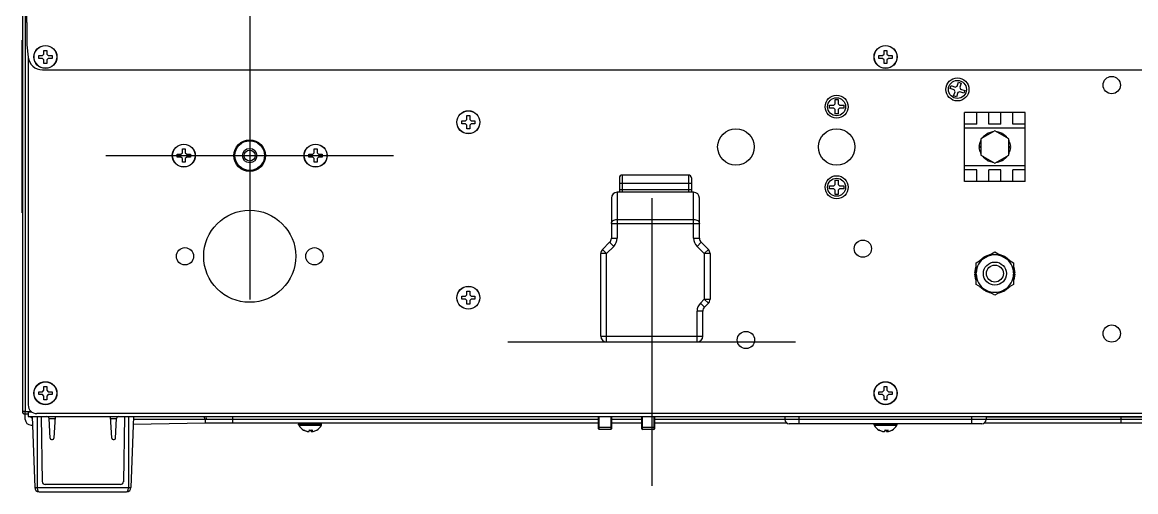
# Model space of a CAD drawing. Header units: millimetres. Extents: x 406 to 4339, y 342 to 2993.
# Drawn here: x 405.8 to 792.9, y 1546.8 to 1710 of the extents above; entities that cross this region are included whole.
import ezdxf

# ---------------------------------------------------------------- set-up
doc = ezdxf.new("R2010")
doc.units = ezdxf.units.MM
doc.header["$LTSCALE"] = 256.666667
doc.layers.get('0').update_dxf_attribs({"linetype": 'CONTINUOUS'})
for name, color, linetype in [('02___PRT_ALL_AXES', 7, 'CONTINUOUS'), ('03___PRT_ALL_CURVES', 7, 'CONTINUOUS'), ('ASSI', 7, 'CONTINUOUS'), ('GEOM', 7, 'CONTINUOUS')]:
    doc.layers.add(name, color=color, linetype=linetype)

msp = doc.modelspace()

# ---------------------------------------------------------------- linework, layer by layer
at = {"color": 7, "linetype": 'Continuous'}
for p, q in [((405.89, 1974.87), (405.89, 1574.67)), ((407.39, 1709.97), (407.39, 1936.1)), ((413.39, 1698.97), (413.39, 1700.27)), ((413.39, 1700.27), (414.39, 1700.27)), ((414.39, 1700.27), (414.39, 1698.97)), ((705.39, 1700.27), (706.39, 1700.27)), ((705.39, 1698.97), (705.39, 1700.27)), ((706.39, 1700.27), (706.39, 1698.97)), ((411.59, 1697.47), (411.59, 1698.47)), ((411.59, 1698.47), (412.89, 1698.47)), ((412.89, 1697.47), (411.59, 1697.47)), ((412.89, 1698.47), (413.39, 1698.97)), ((413.39, 1696.97), (412.89, 1697.47)), ((413.39, 1695.67), (413.39, 1696.97)), ((414.39, 1695.67), (413.39, 1695.67)), ((414.39, 1698.97), (414.89, 1698.47)), ((414.89, 1697.47), (414.39, 1696.97)), ((414.39, 1696.97), (414.39, 1695.67)), ((414.89, 1698.47), (416.19, 1698.47)), ((416.19, 1697.47), (414.89, 1697.47)), ((416.19, 1698.47), (416.19, 1697.47)), ((703.59, 1698.47), (704.89, 1698.47)), ((703.59, 1697.47), (703.59, 1698.47)), ((704.89, 1697.47), (703.59, 1697.47)), ((704.89, 1698.47), (705.39, 1698.97)), ((705.39, 1696.97), (704.89, 1697.47)), ((705.39, 1695.67), (705.39, 1696.97)), ((706.39, 1695.67), (705.39, 1695.67)), ((706.39, 1698.97), (706.89, 1698.47)), ((706.89, 1697.47), (706.39, 1696.97)), ((706.39, 1696.97), (706.39, 1695.67)), ((706.89, 1698.47), (708.19, 1698.47)), ((708.19, 1697.47), (706.89, 1697.47)), ((708.19, 1698.47), (708.19, 1697.47)), ((728.37, 1687.05), (728.71, 1687.99)), ((728.71, 1687.99), (730.12, 1687.48)), ((730.12, 1687.48), (730.76, 1687.78)), ((730.76, 1687.78), (731.27, 1689.19)), ((731.27, 1689.19), (732.21, 1688.84)), ((732.21, 1688.84), (731.7, 1687.44)), ((731.7, 1687.44), (732, 1686.79)), ((729.78, 1686.54), (728.37, 1687.05)), ((729.56, 1684.49), (730.08, 1685.9)), ((730.5, 1684.15), (729.56, 1684.49)), ((730.08, 1685.9), (729.78, 1686.54)), ((731.02, 1685.56), (730.5, 1684.15)), ((731.66, 1685.85), (731.02, 1685.56)), ((733.07, 1685.34), (731.66, 1685.85)), ((732, 1686.79), (733.41, 1686.28)), ((733.41, 1686.28), (733.07, 1685.34)), ((686.39, 1681.17), (687.89, 1681.17)), ((686.39, 1680.17), (686.39, 1681.17)), ((687.89, 1680.17), (686.39, 1680.17)), ((687.89, 1681.17), (688.39, 1681.67)), ((688.39, 1679.67), (687.89, 1680.17)), ((688.39, 1683.17), (689.39, 1683.17)), ((688.39, 1681.67), (688.39, 1683.17)), ((688.39, 1678.17), (688.39, 1679.67)), ((689.39, 1683.17), (689.39, 1681.67)), ((689.39, 1681.67), (689.89, 1681.17)), ((689.89, 1680.17), (689.39, 1679.67)), ((689.39, 1679.67), (689.39, 1678.17)), ((689.89, 1681.17), (691.39, 1681.17)), ((691.39, 1680.17), (689.89, 1680.17)), ((691.39, 1681.17), (691.39, 1680.17)), ((558.59, 1674.77), (558.59, 1675.77)), ((558.59, 1675.77), (559.89, 1675.77)), ((559.89, 1675.77), (560.39, 1676.27)), ((560.39, 1676.27), (560.39, 1677.57)), ((560.39, 1677.57), (561.39, 1677.57)), ((561.39, 1677.57), (561.39, 1676.27)), ((561.39, 1676.27), (561.89, 1675.77)), ((561.89, 1675.77), (563.19, 1675.77)), ((563.19, 1675.77), (563.19, 1674.77)), ((689.39, 1678.17), (688.39, 1678.17)), ((754.39, 1678.67), (733.39, 1678.67)), ((733.39, 1654.67), (733.39, 1678.67)), ((737.59, 1674.61), (737.59, 1678.67)), ((741.79, 1674.61), (741.79, 1678.67)), ((745.99, 1674.61), (745.99, 1678.67)), ((750.19, 1674.61), (750.19, 1678.67)), ((754.39, 1654.67), (754.39, 1678.67)), ((559.89, 1674.77), (558.59, 1674.77)), ((560.39, 1674.27), (559.89, 1674.77)), ((560.39, 1672.97), (560.39, 1674.27)), ((561.39, 1672.97), (560.39, 1672.97)), ((561.89, 1674.77), (561.39, 1674.27)), ((561.39, 1674.27), (561.39, 1672.97)), ((563.19, 1674.77), (561.89, 1674.77)), ((737.59, 1674.61), (733.39, 1674.61)), ((743.89, 1672.32), (739, 1669.49)), ((741.32, 1671.42), (742.8, 1671.96)), ((745.99, 1674.61), (741.79, 1674.61)), ((743.1, 1672.02), (743.37, 1672.02)), ((748.78, 1669.49), (743.89, 1672.32)), ((744.41, 1672.02), (744.68, 1672.02)), ((744.98, 1671.96), (746.46, 1671.42)), ((754.39, 1674.61), (750.19, 1674.61)), ((738.48, 1666.82), (738.76, 1668.37)), ((738.86, 1668.66), (739, 1668.89)), ((739, 1669.49), (739, 1663.84)), ((739.52, 1669.79), (739.65, 1670.03)), ((739.85, 1670.26), (741.06, 1671.27)), ((746.72, 1671.27), (747.93, 1670.26)), ((748.13, 1670.03), (748.26, 1669.79)), ((748.78, 1663.84), (748.78, 1669.49)), ((748.78, 1668.89), (748.92, 1668.66)), ((749.02, 1668.37), (749.3, 1666.82)), ((459.69, 1663.17), (459.69, 1664.17)), ((459.69, 1664.17), (460.99, 1664.17)), ((460.99, 1664.17), (461.49, 1664.67)), ((461.49, 1664.67), (461.49, 1665.97)), ((461.49, 1665.97), (462.49, 1665.97)), ((462.49, 1665.97), (462.49, 1664.67)), ((462.49, 1664.67), (462.99, 1664.17)), ((462.99, 1664.17), (464.29, 1664.17)), ((464.29, 1664.17), (464.29, 1663.17)), ((505.49, 1663.17), (505.49, 1664.17)), ((505.49, 1664.17), (506.79, 1664.17)), ((506.79, 1664.17), (507.29, 1664.67)), ((507.29, 1664.67), (507.29, 1665.97)), ((507.29, 1665.97), (508.29, 1665.97)), ((508.29, 1665.97), (508.29, 1664.67)), ((508.29, 1664.67), (508.79, 1664.17)), ((508.79, 1664.17), (510.09, 1664.17)), ((510.09, 1664.17), (510.09, 1663.17)), ((738.76, 1664.96), (738.48, 1666.52)), ((739, 1664.44), (738.86, 1664.68)), ((748.92, 1664.68), (748.78, 1664.44)), ((749.3, 1666.52), (749.02, 1664.96)), ((460.99, 1663.17), (459.69, 1663.17)), ((461.49, 1662.67), (460.99, 1663.17)), ((461.49, 1661.37), (461.49, 1662.67)), ((462.49, 1661.37), (461.49, 1661.37)), ((462.99, 1663.17), (462.49, 1662.67)), ((462.49, 1662.67), (462.49, 1661.37)), ((464.29, 1663.17), (462.99, 1663.17)), ((506.79, 1663.17), (505.49, 1663.17)), ((507.29, 1662.67), (506.79, 1663.17)), ((507.29, 1661.37), (507.29, 1662.67)), ((508.29, 1661.37), (507.29, 1661.37)), ((508.79, 1663.17), (508.29, 1662.67)), ((508.29, 1662.67), (508.29, 1661.37)), ((510.09, 1663.17), (508.79, 1663.17)), ((739, 1663.84), (743.89, 1661.02)), ((739.65, 1663.31), (739.52, 1663.54)), ((741.06, 1662.06), (739.85, 1663.08)), ((742.8, 1661.37), (741.32, 1661.91)), ((743.37, 1661.32), (743.1, 1661.32)), ((743.89, 1661.02), (748.78, 1663.84)), ((744.68, 1661.32), (744.41, 1661.32)), ((746.46, 1661.91), (744.98, 1661.37)), ((747.93, 1663.08), (746.72, 1662.06)), ((748.26, 1663.54), (748.13, 1663.31)), ((737.59, 1658.72), (733.39, 1658.72)), ((737.59, 1654.67), (737.59, 1658.72)), ((745.99, 1658.72), (741.79, 1658.72)), ((741.79, 1654.67), (741.79, 1658.72)), ((745.99, 1654.67), (745.99, 1658.72)), ((754.39, 1658.72), (750.19, 1658.72)), ((750.19, 1654.67), (750.19, 1658.72)), ((686.39, 1653.17), (687.89, 1653.17)), ((686.39, 1652.17), (686.39, 1653.17)), ((687.89, 1653.17), (688.39, 1653.67)), ((688.39, 1655.17), (689.39, 1655.17)), ((688.39, 1653.67), (688.39, 1655.17)), ((689.39, 1655.17), (689.39, 1653.67)), ((689.39, 1653.67), (689.89, 1653.17)), ((689.89, 1653.17), (691.39, 1653.17)), ((691.39, 1653.17), (691.39, 1652.17)), ((754.39, 1654.67), (733.39, 1654.67)), ((687.89, 1652.17), (686.39, 1652.17)), ((688.39, 1651.67), (687.89, 1652.17)), ((688.39, 1650.17), (688.39, 1651.67)), ((689.39, 1650.17), (688.39, 1650.17)), ((689.89, 1652.17), (689.39, 1651.67)), ((689.39, 1651.67), (689.39, 1650.17)), ((691.39, 1652.17), (689.89, 1652.17)), ((737.39, 1626.42), (743.89, 1630.17)), ((740.58, 1628.75), (742.51, 1629.45)), ((743.89, 1630.17), (750.39, 1626.42)), ((745.27, 1629.45), (747.2, 1628.75)), ((737.39, 1618.91), (737.39, 1626.42)), ((738.7, 1627.26), (740.27, 1628.57)), ((740.5, 1628.22), (740.49, 1628.25)), ((740.51, 1628.22), (740.5, 1628.22)), ((740.77, 1628.37), (740.77, 1628.38)), ((747.01, 1628.37), (747.01, 1628.38)), ((747.27, 1628.22), (747.28, 1628.22)), ((747.28, 1628.22), (747.29, 1628.25)), ((747.51, 1628.57), (749.08, 1627.26)), ((750.39, 1626.42), (750.39, 1618.91)), ((736.97, 1622.85), (737.32, 1624.87)), ((737.32, 1620.47), (736.97, 1622.49)), ((750.46, 1624.87), (750.81, 1622.85)), ((750.81, 1622.49), (750.46, 1620.47)), ((743.89, 1615.16), (737.39, 1618.91)), ((740.27, 1616.76), (738.7, 1618.08)), ((750.39, 1618.91), (743.89, 1615.16)), ((749.08, 1618.08), (747.51, 1616.76)), ((558.59, 1613.77), (558.59, 1614.77)), ((558.59, 1614.77), (559.89, 1614.77)), ((559.89, 1614.77), (560.39, 1615.27)), ((560.39, 1615.27), (560.39, 1616.57)), ((560.39, 1616.57), (561.39, 1616.57)), ((561.39, 1616.57), (561.39, 1615.27)), ((561.39, 1615.27), (561.89, 1614.77)), ((561.89, 1614.77), (563.19, 1614.77)), ((563.19, 1614.77), (563.19, 1613.77)), ((740.5, 1617.11), (740.49, 1617.09)), ((740.51, 1617.11), (740.5, 1617.11)), ((742.51, 1615.88), (740.58, 1616.58)), ((740.77, 1616.96), (740.77, 1616.96)), ((747.2, 1616.58), (745.27, 1615.88)), ((747.01, 1616.96), (747.01, 1616.96)), ((747.27, 1617.11), (747.28, 1617.11)), ((747.28, 1617.11), (747.29, 1617.09)), ((559.89, 1613.77), (558.59, 1613.77)), ((560.39, 1613.27), (559.89, 1613.77)), ((560.39, 1611.97), (560.39, 1613.27)), ((561.39, 1611.97), (560.39, 1611.97)), ((561.89, 1613.77), (561.39, 1613.27)), ((561.39, 1613.27), (561.39, 1611.97)), ((563.19, 1613.77), (561.89, 1613.77)), ((413.39, 1582.07), (413.39, 1583.37)), ((413.39, 1583.37), (414.39, 1583.37)), ((414.39, 1583.37), (414.39, 1582.07)), ((705.39, 1583.37), (706.39, 1583.37)), ((705.39, 1582.07), (705.39, 1583.37)), ((706.39, 1583.37), (706.39, 1582.07)), ((411.59, 1580.57), (411.59, 1581.57)), ((411.59, 1581.57), (412.89, 1581.57)), ((412.89, 1580.57), (411.59, 1580.57)), ((412.89, 1581.57), (413.39, 1582.07)), ((413.39, 1580.07), (412.89, 1580.57)), ((413.39, 1578.77), (413.39, 1580.07)), ((414.39, 1582.07), (414.89, 1581.57)), ((414.89, 1580.57), (414.39, 1580.07)), ((414.39, 1580.07), (414.39, 1578.77)), ((414.89, 1581.57), (416.19, 1581.57)), ((416.19, 1580.57), (414.89, 1580.57)), ((416.19, 1581.57), (416.19, 1580.57)), ((703.59, 1581.57), (704.89, 1581.57)), ((703.59, 1580.57), (703.59, 1581.57)), ((704.89, 1580.57), (703.59, 1580.57)), ((704.89, 1581.57), (705.39, 1582.07)), ((705.39, 1580.07), (704.89, 1580.57)), ((705.39, 1578.77), (705.39, 1580.07)), ((706.39, 1582.07), (706.89, 1581.57)), ((706.89, 1580.57), (706.39, 1580.07)), ((706.39, 1580.07), (706.39, 1578.77)), ((706.89, 1581.57), (708.19, 1581.57)), ((708.19, 1580.57), (706.89, 1580.57)), ((708.19, 1581.57), (708.19, 1580.57)), ((414.39, 1578.77), (413.39, 1578.77)), ((706.39, 1578.77), (705.39, 1578.77)), ((406.79, 1574.67), (405.89, 1574.67)), ((406.79, 1574.67), (409.04, 1574.67)), ((406.79, 1573.77), (406.79, 1574.57)), ((407.89, 1574.57), (406.79, 1574.57)), ((407.89, 1573.77), (406.79, 1573.77)), ((406.89, 1574.57), (406.89, 1574.67)), ((406.89, 1571.97), (406.89, 1573.77)), ((407.89, 1574.67), (407.89, 1572.97)), ((407.89, 1574.57), (409.19, 1574.57)), ((407.89, 1572.97), (1003.89, 1572.97)), ((409.28, 1572.97), (410.15, 1548.27)), ((412.39, 1572.97), (412.79, 1550.31)), ((415.55, 1565.4), (415.19, 1572.25)), ((417.25, 1572.97), (416.85, 1565.4)), ((436.92, 1565.4), (436.53, 1572.97)), ((438.23, 1565.4), (438.59, 1572.25)), ((441.39, 1572.97), (440.99, 1550.31)), ((444.49, 1572.97), (443.63, 1548.27)), ((408.89, 1569.97), (409.39, 1569.97)), ((469.38, 1570.6), (444.4, 1570.24)), ((606.14, 1570.66), (479.02, 1570.66)), ((504.84, 1567.73), (504.84, 1567.76)), ((506.29, 1567.73), (506.29, 1568.25)), ((506.49, 1567.73), (506.49, 1568.27)), ((621.14, 1570.66), (610.64, 1570.66)), ((671.65, 1570.66), (625.64, 1570.66)), ((704.82, 1567.73), (704.82, 1567.77)), ((705.75, 1568.25), (705.74, 1568.25)), ((706.23, 1567.73), (706.23, 1568.25)), ((706.54, 1567.73), (706.54, 1568.26)), ((708.24, 1568.28), (708.22, 1568.26)), ((787.76, 1570.66), (740.13, 1570.66)), ((416.05, 1564.92), (416.35, 1564.92)), ((437.43, 1564.92), (437.73, 1564.92)), ((439.99, 1549.33), (413.79, 1549.33)), ((411.66, 1546.81), (442.12, 1546.81))]:
    msp.add_line(p, q, dxfattribs=at)
at = {"color": 9, "linetype": 'Continuous'}
for p, q in [((406.79, 1974.77), (406.79, 1574.67)), ((754.39, 1673.17), (733.39, 1673.17)), ((754.39, 1660.17), (733.39, 1660.17)), ((411.05, 1572.97), (411.05, 1548.27)), ((415.19, 1572.23), (417.21, 1572.23)), ((436.57, 1572.23), (438.59, 1572.23)), ((442.73, 1572.97), (442.73, 1548.27)), ((410.15, 1548.27), (443.63, 1548.27))]:
    msp.add_line(p, q, dxfattribs=at)
at = {"color": 4}
for p, q in [((484.89, 1713.67), (484.89, 1613.67)), ((434.89, 1663.67), (534.89, 1663.67))]:
    msp.add_line(p, q, dxfattribs=at)
at = {"color": 1}
for p, q in [((624.64, 1648.92), (624.64, 1548.92)), ((574.64, 1598.92), (674.64, 1598.92))]:
    msp.add_line(p, q, dxfattribs=at)
at = {"color": 7, "linetype": 'Continuous'}
for centre, radius in [((484.89, 1663.67), 5.25), ((743.89, 1622.67), 4), ((743.89, 1622.67), 2.95)]:
    msp.add_circle(centre, radius, dxfattribs=at)
at = {"color": 9, "linetype": 'Continuous'}
msp.add_circle((484.89, 1663.67), 5.15, dxfattribs=at)
at = {"color": 7, "linetype": 'Continuous'}
for centre, radius, start, end in [((742.02, 1672.02), 1.25, 357.2328, 359.9773), ((738.32, 1667.71), 1.26, 57.2821, 59.9837), ((747.59, 1670.96), 1.25, 297.2597, 299.9802), ((749.46, 1665.61), 1.25, 237.2591, 239.9802), ((740.19, 1662.37), 1.25, 117.2586, 119.9801), ((745.76, 1661.32), 1.25, 177.2586, 179.9801), ((754.45, 1632.2), 12.26, 192.9691, 193.3029), ((734.39, 1631.95), 11.17, 346.713, 347.0794), ((741.81, 1630.36), 3.75, 343.5596, 345.0924), ((743.89, 1622.67), 6.51, 122.3676, 177.6324), ((731.1, 1619.08), 11.17, 46.713, 47.0794), ((736.19, 1624.71), 3.75, 43.5596, 45.0924), ((743.89, 1622.67), 6.51, 62.3676, 117.6324), ((743.89, 1622.67), 6.51, 2.3676, 57.6324), ((757.43, 1618.29), 12.26, 132.9691, 133.3029), ((740.91, 1636.59), 12.26, 252.9691, 253.3029), ((743.89, 1622.67), 6.51, 182.3676, 237.6324), ((743.89, 1622.67), 6.51, 302.3676, 357.6324), ((747.18, 1635.54), 11.17, 286.713, 287.0794), ((749.51, 1628.32), 3.75, 283.5596, 285.0924), ((738.27, 1617.02), 3.75, 103.5596, 105.0924), ((740.6, 1609.79), 11.17, 106.713, 107.0794), ((730.35, 1627.05), 12.26, 312.9691, 313.3029), ((751.59, 1620.62), 3.75, 223.5596, 225.0924), ((756.68, 1626.26), 11.17, 226.713, 227.0794), ((746.87, 1608.75), 12.26, 72.9691, 73.3029), ((743.89, 1622.67), 6.51, 242.3676, 297.6324), ((745.97, 1614.97), 3.75, 163.5596, 165.0924), ((753.39, 1613.38), 11.17, 166.713, 167.0794), ((733.32, 1613.13), 12.26, 12.9691, 13.3029), ((406.79, 1574.67), 0.9, 180, 270), ((406.79, 1574.67), 0.1, 180, 270), ((414.43, 1572.21), 0.754, 3, 90), ((439.34, 1572.21), 0.754, 90, 177), ((503.6, 1568.28), 0.0384, 270.01, 276.9663), ((505.07, 1569.29), 1.58, 261.8564, 272.4593), ((505.22, 1570.09), 2.38, 263.3463, 267.9663), ((505.22, 1570.08), 2.37, 268.0072, 276.6591), ((498.88, 1569.38), 6.83, 350.4309, 350.6889), ((506.12, 1572), 3.75, 262.3629, 266.4434), ((505.66, 1571.98), 3.74, 269.4694, 273.5542), ((506.12, 1571.98), 3.74, 266.4458, 270.6088), ((506.12, 1571.99), 3.74, 270.6133, 275.6332), ((506.56, 1570.1), 2.38, 263.349, 267.128), ((506.56, 1570.06), 2.35, 267.1361, 269.0475), ((506.12, 1572), 3.75, 275.6322, 277.6365), ((506.71, 1569.31), 1.59, 261.8636, 267.4741), ((506.56, 1570.06), 2.34, 269.0494, 272.0216), ((506.71, 1569.29), 1.58, 267.5407, 278.1436), ((505.75, 1572.3), 4.73, 300.8918, 301.6642), ((508.18, 1568.28), 0.0384, 263.0337, 269.99), ((706.01, 1572.26), 4.69, 238.1586, 238.8222), ((706.01, 1572.26), 4.69, 238.8222, 239.7803), ((705.04, 1569.12), 1.41, 261.2983, 263.6634), ((705.03, 1569.08), 1.37, 263.656, 270.9516), ((705.27, 1570.3), 2.59, 263.6189, 266.9762), ((705.03, 1569.08), 1.36, 270.9737, 274.0794), ((705.26, 1570.28), 2.57, 267.0108, 276.3864), ((701.17, 1569.43), 4.72, 345.5813, 345.9128), ((706.25, 1571.95), 3.7, 262.3111, 264.4834), ((705.53, 1571.94), 3.7, 273.3737, 275.5169), ((706.24, 1571.94), 3.7, 264.483, 266.7672), ((706.24, 1571.94), 3.69, 266.7739, 274.5735), ((706.52, 1570.28), 2.57, 263.6098, 270.9019), ((706.24, 1571.95), 3.7, 274.5776, 277.6891), ((706.75, 1569.11), 1.39, 261.2893, 265.9079), ((706.75, 1569.09), 1.38, 265.983, 278.718), ((705.77, 1572.26), 4.69, 301.1778, 301.8414), ((416.05, 1565.42), 0.503, 183, 270), ((416.35, 1565.42), 0.503, 270, 357), ((437.43, 1565.42), 0.503, 183, 270), ((437.73, 1565.42), 0.503, 270, 357), ((411.66, 1548.32), 1.51, 182, 270), ((413.79, 1550.33), 1.01, 181, 270), ((439.99, 1550.33), 1.01, 270, 359), ((442.12, 1548.32), 1.51, 270, 358)]:
    msp.add_arc(centre, radius, start, end, dxfattribs=at)
for centre, major_axis, ratio, start_param, end_param in [((408.89, 1571.97), (-1.41, -1.41), 0.999695, -0.785246, 0.785246), ((479.02, 1570.4), (15, 0), 0.017455, 1.570796, 2.268928), ((787.76, 1570.4), (15, 0), 0.017455, 0.872665, 1.570796)]:
    msp.add_ellipse(centre, major_axis=major_axis, ratio=ratio, start_param=start_param, end_param=end_param, dxfattribs=at)
for points, knots in [([(742.88, 1671.73), (742.87, 1671.76), (742.84, 1671.83), (742.82, 1671.91), (742.8, 1671.96)], [0, 0, 0, 0, 0.321347, 1, 1, 1, 1]), ([(743.11, 1671.86), (743.11, 1671.88), (743.1, 1671.93), (743.1, 1671.98), (743.1, 1672.02)], [0, 0, 0, 0, 0.317636, 1, 1, 1, 1]), ([(744.67, 1671.86), (744.67, 1671.88), (744.68, 1671.93), (744.68, 1671.98), (744.68, 1672.02)], [0, 0, 0, 0, 0.32014, 1, 1, 1, 1]), ([(744.9, 1671.73), (744.91, 1671.76), (744.94, 1671.83), (744.96, 1671.91), (744.98, 1671.96)], [0, 0, 0, 0, 0.324551, 1, 1, 1, 1]), ([(739, 1668.32), (738.97, 1668.33), (738.89, 1668.34), (738.81, 1668.36), (738.76, 1668.37)], [0, 0, 0, 0, 0.321347, 1, 1, 1, 1]), ([(739, 1668.59), (738.98, 1668.59), (738.94, 1668.62), (738.89, 1668.64), (738.86, 1668.66)], [0, 0, 0, 0, 0.317602, 1, 1, 1, 1]), ([(739.78, 1669.94), (739.77, 1669.95), (739.72, 1669.98), (739.68, 1670.01), (739.65, 1670.03)], [0, 0, 0, 0, 0.32014, 1, 1, 1, 1]), ([(740.01, 1670.08), (739.99, 1670.1), (739.94, 1670.16), (739.88, 1670.21), (739.85, 1670.26)], [0, 0, 0, 0, 0.324551, 1, 1, 1, 1]), ([(741.37, 1670.86), (741.33, 1670.91), (741.26, 1671.01), (741.15, 1671.15), (741.08, 1671.24), (741.06, 1671.27)], [0, 0, 0, 0, 0.333918, 0.740588, 1, 1, 1, 1]), ([(741.52, 1670.95), (741.5, 1671), (741.44, 1671.12), (741.38, 1671.28), (741.33, 1671.38), (741.32, 1671.42)], [0, 0, 0, 0, 0.335336, 0.741881, 1, 1, 1, 1]), ([(741.58, 1670.98), (741.57, 1671.02), (741.55, 1671.19), (741.52, 1671.36), (741.48, 1671.48)], [0, 0, 0, 0, 0.240606, 1, 1, 1, 1]), ([(746.26, 1670.95), (746.28, 1671), (746.34, 1671.12), (746.4, 1671.28), (746.45, 1671.38), (746.46, 1671.42)], [0, 0, 0, 0, 0.333917, 0.740587, 1, 1, 1, 1]), ([(746.41, 1670.86), (746.45, 1670.91), (746.52, 1671.01), (746.63, 1671.15), (746.69, 1671.24), (746.72, 1671.27)], [0, 0, 0, 0, 0.335335, 0.74188, 1, 1, 1, 1]), ([(746.47, 1670.83), (746.5, 1670.85), (746.64, 1670.95), (746.77, 1671.06), (746.85, 1671.16)], [0, 0, 0, 0, 0.240582, 1, 1, 1, 1]), ([(747.77, 1670.08), (747.79, 1670.1), (747.84, 1670.16), (747.9, 1670.21), (747.93, 1670.26)], [0, 0, 0, 0, 0.321347, 1, 1, 1, 1]), ([(748, 1669.94), (748.01, 1669.95), (748.06, 1669.98), (748.1, 1670.01), (748.13, 1670.03)], [0, 0, 0, 0, 0.317604, 1, 1, 1, 1]), ([(748.78, 1668.59), (748.8, 1668.59), (748.84, 1668.62), (748.89, 1668.64), (748.92, 1668.66)], [0, 0, 0, 0, 0.32014, 1, 1, 1, 1]), ([(748.78, 1668.32), (748.81, 1668.33), (748.89, 1668.34), (748.97, 1668.36), (749.02, 1668.37)], [0, 0, 0, 0, 0.324551, 1, 1, 1, 1]), ([(739, 1666.76), (738.94, 1666.76), (738.81, 1666.77), (738.64, 1666.8), (738.53, 1666.81), (738.48, 1666.82)], [0, 0, 0, 0, 0.335336, 0.741881, 1, 1, 1, 1]), ([(739, 1666.58), (738.94, 1666.57), (738.81, 1666.56), (738.64, 1666.54), (738.53, 1666.52), (738.48, 1666.52)], [0, 0, 0, 0, 0.333918, 0.740587, 1, 1, 1, 1]), ([(739, 1666.82), (738.96, 1666.84), (738.8, 1666.9), (738.64, 1666.96), (738.51, 1666.99)], [0, 0, 0, 0, 0.240606, 1, 1, 1, 1]), ([(739, 1665.01), (738.97, 1665.01), (738.89, 1664.99), (738.81, 1664.97), (738.76, 1664.96)], [0, 0, 0, 0, 0.324551, 1, 1, 1, 1]), ([(739, 1664.75), (738.98, 1664.74), (738.94, 1664.72), (738.89, 1664.69), (738.86, 1664.68)], [0, 0, 0, 0, 0.32014, 1, 1, 1, 1]), ([(748.78, 1666.76), (748.84, 1666.76), (748.97, 1666.77), (749.14, 1666.8), (749.25, 1666.81), (749.3, 1666.82)], [0, 0, 0, 0, 0.333917, 0.740587, 1, 1, 1, 1]), ([(748.78, 1666.58), (748.84, 1666.57), (748.97, 1666.56), (749.14, 1666.54), (749.25, 1666.52), (749.3, 1666.52)], [0, 0, 0, 0, 0.335335, 0.74188, 1, 1, 1, 1]), ([(748.78, 1666.51), (748.82, 1666.5), (748.98, 1666.43), (749.14, 1666.37), (749.27, 1666.35)], [0, 0, 0, 0, 0.240581, 1, 1, 1, 1]), ([(748.78, 1665.01), (748.81, 1665.01), (748.89, 1664.99), (748.97, 1664.97), (749.02, 1664.96)], [0, 0, 0, 0, 0.321347, 1, 1, 1, 1]), ([(748.78, 1664.75), (748.8, 1664.74), (748.84, 1664.72), (748.89, 1664.69), (748.92, 1664.68)], [0, 0, 0, 0, 0.317603, 1, 1, 1, 1]), ([(739.78, 1663.39), (739.77, 1663.38), (739.72, 1663.35), (739.68, 1663.32), (739.65, 1663.31)], [0, 0, 0, 0, 0.317603, 1, 1, 1, 1]), ([(740.01, 1663.26), (739.99, 1663.24), (739.94, 1663.18), (739.88, 1663.12), (739.85, 1663.08)], [0, 0, 0, 0, 0.321347, 1, 1, 1, 1]), ([(741.31, 1662.51), (741.28, 1662.48), (741.14, 1662.38), (741.01, 1662.27), (740.93, 1662.17)], [0, 0, 0, 0, 0.24058, 1, 1, 1, 1]), ([(741.37, 1662.47), (741.33, 1662.43), (741.26, 1662.32), (741.15, 1662.19), (741.08, 1662.09), (741.06, 1662.06)], [0, 0, 0, 0, 0.335336, 0.741881, 1, 1, 1, 1]), ([(741.52, 1662.38), (741.5, 1662.33), (741.44, 1662.22), (741.38, 1662.06), (741.33, 1661.95), (741.32, 1661.91)], [0, 0, 0, 0, 0.333918, 0.740587, 1, 1, 1, 1]), ([(742.88, 1661.6), (742.87, 1661.58), (742.84, 1661.5), (742.82, 1661.42), (742.8, 1661.37)], [0, 0, 0, 0, 0.324551, 1, 1, 1, 1]), ([(743.11, 1661.47), (743.11, 1661.45), (743.1, 1661.4), (743.1, 1661.35), (743.1, 1661.32)], [0, 0, 0, 0, 0.32014, 1, 1, 1, 1]), ([(744.67, 1661.47), (744.67, 1661.45), (744.68, 1661.4), (744.68, 1661.35), (744.68, 1661.32)], [0, 0, 0, 0, 0.317603, 1, 1, 1, 1]), ([(744.9, 1661.6), (744.91, 1661.58), (744.94, 1661.5), (744.96, 1661.42), (744.98, 1661.37)], [0, 0, 0, 0, 0.321347, 1, 1, 1, 1]), ([(746.2, 1662.35), (746.21, 1662.31), (746.23, 1662.14), (746.26, 1661.97), (746.3, 1661.85)], [0, 0, 0, 0, 0.240581, 1, 1, 1, 1]), ([(746.26, 1662.38), (746.28, 1662.33), (746.34, 1662.22), (746.4, 1662.06), (746.45, 1661.95), (746.46, 1661.91)], [0, 0, 0, 0, 0.335335, 0.74188, 1, 1, 1, 1]), ([(746.41, 1662.47), (746.45, 1662.43), (746.52, 1662.32), (746.63, 1662.19), (746.69, 1662.09), (746.72, 1662.06)], [0, 0, 0, 0, 0.333917, 0.740587, 1, 1, 1, 1]), ([(747.77, 1663.26), (747.79, 1663.24), (747.84, 1663.18), (747.9, 1663.12), (747.93, 1663.08)], [0, 0, 0, 0, 0.324551, 1, 1, 1, 1]), ([(748, 1663.39), (748.01, 1663.38), (748.06, 1663.35), (748.1, 1663.32), (748.13, 1663.31)], [0, 0, 0, 0, 0.32014, 1, 1, 1, 1]), ([(740.49, 1628.25), (740.47, 1628.28), (740.4, 1628.38), (740.32, 1628.49), (740.27, 1628.57)], [0, 0, 0, 0, 0.258777, 1, 1, 1, 1]), ([(740.77, 1628.38), (740.75, 1628.41), (740.69, 1628.54), (740.63, 1628.66), (740.58, 1628.75)], [0, 0, 0, 0, 0.259955, 1, 1, 1, 1]), ([(740.9, 1628.44), (740.89, 1628.47), (740.84, 1628.6), (740.79, 1628.72), (740.74, 1628.81)], [0, 0, 0, 0, 0.242743, 1, 1, 1, 1]), ([(747.01, 1628.38), (747.03, 1628.41), (747.09, 1628.54), (747.15, 1628.66), (747.2, 1628.75)], [0, 0, 0, 0, 0.259439, 1, 1, 1, 1]), ([(747.29, 1628.25), (747.31, 1628.28), (747.38, 1628.38), (747.45, 1628.49), (747.51, 1628.57)], [0, 0, 0, 0, 0.259383, 1, 1, 1, 1]), ([(747.39, 1628.14), (747.41, 1628.17), (747.5, 1628.27), (747.58, 1628.38), (747.64, 1628.46)], [0, 0, 0, 0, 0.242743, 1, 1, 1, 1]), ([(737.39, 1622.82), (737.35, 1622.82), (737.21, 1622.83), (737.07, 1622.84), (736.97, 1622.85)], [0, 0, 0, 0, 0.260089, 1, 1, 1, 1]), ([(737.39, 1622.51), (737.35, 1622.51), (737.21, 1622.5), (737.07, 1622.49), (736.97, 1622.49)], [0, 0, 0, 0, 0.259593, 1, 1, 1, 1]), ([(737.39, 1622.96), (737.36, 1622.97), (737.23, 1622.99), (737.1, 1623.01), (737, 1623.01)], [0, 0, 0, 0, 0.242743, 1, 1, 1, 1]), ([(750.38, 1622.37), (750.42, 1622.37), (750.55, 1622.34), (750.68, 1622.33), (750.78, 1622.32)], [0, 0, 0, 0, 0.242743, 1, 1, 1, 1]), ([(750.39, 1622.82), (750.43, 1622.82), (750.57, 1622.83), (750.71, 1622.84), (750.81, 1622.85)], [0, 0, 0, 0, 0.259593, 1, 1, 1, 1]), ([(750.39, 1622.51), (750.43, 1622.51), (750.57, 1622.5), (750.71, 1622.49), (750.81, 1622.49)], [0, 0, 0, 0, 0.260088, 1, 1, 1, 1]), ([(740.39, 1617.19), (740.37, 1617.16), (740.28, 1617.06), (740.2, 1616.95), (740.14, 1616.87)], [0, 0, 0, 0, 0.242743, 1, 1, 1, 1]), ([(740.49, 1617.09), (740.47, 1617.06), (740.4, 1616.95), (740.32, 1616.84), (740.27, 1616.76)], [0, 0, 0, 0, 0.259378, 1, 1, 1, 1]), ([(740.77, 1616.96), (740.75, 1616.92), (740.69, 1616.8), (740.63, 1616.67), (740.58, 1616.58)], [0, 0, 0, 0, 0.259439, 1, 1, 1, 1]), ([(746.88, 1616.89), (746.89, 1616.86), (746.94, 1616.74), (746.99, 1616.61), (747.04, 1616.52)], [0, 0, 0, 0, 0.242743, 1, 1, 1, 1]), ([(747.01, 1616.96), (747.03, 1616.92), (747.09, 1616.8), (747.15, 1616.67), (747.2, 1616.58)], [0, 0, 0, 0, 0.259955, 1, 1, 1, 1]), ([(747.29, 1617.09), (747.31, 1617.06), (747.38, 1616.95), (747.45, 1616.84), (747.51, 1616.76)], [0, 0, 0, 0, 0.258782, 1, 1, 1, 1]), ([(503.61, 1568.25), (503.62, 1568.25), (503.64, 1568.26), (503.65, 1568.27), (503.65, 1568.28)], [0, 0, 0, 0, 0.692469, 1, 1, 1, 1]), ([(505.49, 1567.73), (505.51, 1567.76), (505.56, 1567.93), (505.59, 1568.11), (505.62, 1568.25)], [0, 0, 0, 0, 0.18915, 1, 1, 1, 1]), ([(506.29, 1567.73), (506.27, 1567.76), (506.22, 1567.93), (506.18, 1568.11), (506.16, 1568.25)], [0, 0, 0, 0, 0.18915, 1, 1, 1, 1]), ([(506.62, 1568.28), (506.61, 1568.22), (506.58, 1568.04), (506.54, 1567.85), (506.49, 1567.73)], [0, 0, 0, 0, 0.311773, 1, 1, 1, 1]), ([(703.62, 1568.25), (703.64, 1568.25), (703.67, 1568.26), (703.69, 1568.27), (703.69, 1568.28)], [0, 0, 0, 0, 0.71646, 1, 1, 1, 1]), ([(705.55, 1567.73), (705.57, 1567.76), (705.65, 1567.93), (705.71, 1568.11), (705.74, 1568.25)], [0, 0, 0, 0, 0.194496, 1, 1, 1, 1]), ([(706.23, 1567.73), (706.21, 1567.76), (706.13, 1567.93), (706.07, 1568.11), (706.04, 1568.25)], [0, 0, 0, 0, 0.194496, 1, 1, 1, 1]), ([(706.74, 1568.28), (706.71, 1568.17), (706.66, 1567.98), (706.58, 1567.8), (706.54, 1567.73)], [0, 0, 0, 0, 0.576134, 1, 1, 1, 1])]:
    msp.add_open_spline(points, degree=3, knots=knots, dxfattribs=at)
for points in [[(745.02, 1671.66), (745.07, 1671.74), (745.11, 1671.82), (745.14, 1671.91)], [(740.13, 1670.14), (740.08, 1670.22), (740.03, 1670.3), (739.98, 1670.37)], [(748.78, 1668.19), (748.87, 1668.18), (748.96, 1668.19), (749.05, 1668.21)], [(739, 1665.15), (738.91, 1665.15), (738.82, 1665.14), (738.73, 1665.13)], [(742.76, 1661.67), (742.71, 1661.59), (742.67, 1661.51), (742.64, 1661.43)], [(747.65, 1663.19), (747.7, 1663.11), (747.75, 1663.04), (747.8, 1662.97)], [(503.58, 1568.25), (503.58, 1568.25), (503.59, 1568.25), (503.6, 1568.25)], [(504.84, 1567.73), (504.41, 1567.84), (503.99, 1568.02), (503.61, 1568.25)], [(503.65, 1568.28), (504.05, 1568.03), (504.49, 1567.84), (504.95, 1567.73)], [(506.93, 1567.73), (507.37, 1567.84), (507.79, 1568.02), (508.17, 1568.25)], [(508.2, 1568.25), (508.19, 1568.25), (508.19, 1568.25), (508.18, 1568.25)], [(508.23, 1568.28), (508.22, 1568.27), (508.21, 1568.26), (508.2, 1568.25)], [(703.56, 1568.26), (703.57, 1568.26), (703.58, 1568.25), (703.59, 1568.25)], [(703.59, 1568.25), (703.6, 1568.25), (703.61, 1568.25), (703.62, 1568.25)], [(704.82, 1567.73), (704.42, 1567.83), (704.02, 1568), (703.65, 1568.21)], [(703.69, 1568.28), (704.09, 1568.03), (704.53, 1567.84), (704.98, 1567.73)], [(706.95, 1567.73), (707.39, 1567.84), (707.81, 1568.02), (708.19, 1568.25)], [(708.22, 1568.26), (708.21, 1568.26), (708.2, 1568.25), (708.19, 1568.25)]]:
    msp.add_open_spline(points, degree=3, dxfattribs=at)
at = {"color": 9, "linetype": 'Continuous'}
for points, knots in [([(411.04, 1548.27), (411.04, 1548.07), (411.07, 1547.71), (411.18, 1547.25), (411.36, 1546.91), (411.57, 1546.81), (411.66, 1546.81)], [0, 0, 0, 0, 0.343638, 0.632384, 0.843751, 1, 1, 1, 1]), ([(442.12, 1546.81), (442.21, 1546.81), (442.42, 1546.91), (442.6, 1547.25), (442.71, 1547.71), (442.73, 1548.07), (442.73, 1548.27)], [0, 0, 0, 0, 0.156249, 0.367616, 0.656362, 1, 1, 1, 1])]:
    msp.add_open_spline(points, degree=3, knots=knots, dxfattribs=at)
at = {"layer": '02___PRT_ALL_AXES', "color": 7, "linetype": 'Continuous'}
msp.add_ellipse((505.89, 1573), major_axis=(2.5, 0), ratio=0.017455, start_param=-2.219738, end_param=-0.921854, dxfattribs=at)
at = {"layer": '03___PRT_ALL_CURVES', "color": 40, "linetype": 'Continuous'}
for p, q in [((606.14, 1572.88), (444.49, 1572.88)), ((621.14, 1572.88), (610.64, 1572.88)), ((670.89, 1572.88), (625.64, 1572.88)), ((740.89, 1572.88), (857.29, 1572.88))]:
    msp.add_line(p, q, dxfattribs=at)
at = {"layer": 'ASSI', "color": 7, "linetype": 'Continuous'}
for p, q in [((501.89, 1570.12), (501.89, 1570.32)), ((509.89, 1570.12), (509.89, 1570.32)), ((701.89, 1570.12), (701.89, 1570.32)), ((709.89, 1570.12), (709.89, 1570.32))]:
    msp.add_line(p, q, dxfattribs=at)
at = {"layer": 'ASSI', "color": 9, "linetype": 'Continuous'}
for p, q in [((501.89, 1570.32), (509.89, 1570.32)), ((501.89, 1570.12), (509.89, 1570.12)), ((501.94, 1569.92), (509.84, 1569.92)), ((701.89, 1570.32), (709.89, 1570.32)), ((701.89, 1570.12), (709.89, 1570.12)), ((701.94, 1569.92), (709.84, 1569.92))]:
    msp.add_line(p, q, dxfattribs=at)
at = {"layer": 'ASSI', "color": 7, "linetype": 'Continuous'}
for centre, radius in [((413.89, 1697.97), 4), ((705.89, 1697.97), 4), ((730.89, 1686.67), 4), ((688.89, 1680.67), 4), ((560.89, 1675.27), 4), ((484.89, 1663.67), 5.5), ((461.99, 1663.67), 4), ((484.89, 1663.67), 2.5), ((484.89, 1663.67), 1.9), ((507.79, 1663.67), 4), ((688.89, 1652.67), 4), ((560.89, 1614.27), 4), ((413.89, 1581.07), 4), ((705.89, 1581.07), 4)]:
    msp.add_circle(centre, radius, dxfattribs=at)
at = {"layer": 'ASSI', "color": 9, "linetype": 'Continuous'}
for centre, radius in [((413.89, 1697.97), 3.95), ((705.89, 1697.97), 3.95), ((730.89, 1686.67), 3.13), ((688.89, 1680.67), 3.13), ((560.89, 1675.27), 3.95), ((461.99, 1663.67), 3.95), ((507.79, 1663.67), 3.95), ((688.89, 1652.67), 3.13), ((560.89, 1614.27), 3.95), ((413.89, 1581.07), 3.95), ((705.89, 1581.07), 3.95)]:
    msp.add_circle(centre, radius, dxfattribs=at)
at = {"layer": 'ASSI', "color": 7, "linetype": 'Continuous'}
for centre, radius, start, end in [((502.29, 1570.32), 0.4, 119.9831, 180), ((502.29, 1570.12), 0.4, 180, 210.3012), ((506.09, 1572.34), 4.8, 210.3012, 238.4394), ((505.69, 1572.34), 4.8, 301.5606, 329.6988), ((509.49, 1570.32), 0.4, 0, 60.0169), ((509.49, 1570.12), 0.4, 329.6988, 360), ((702.29, 1570.32), 0.4, 159.0525, 180), ((702.29, 1570.12), 0.4, 180, 210.3012), ((706.09, 1572.34), 4.8, 210.3012, 238.2275), ((705.69, 1572.34), 4.8, 301.7725, 329.6988), ((709.49, 1570.12), 0.4, 329.6988, 360), ((709.49, 1570.32), 0.4, 0, 20.9475)]:
    msp.add_arc(centre, radius, start, end, dxfattribs=at)
at = {"layer": 'GEOM', "color": 7, "linetype": 'Continuous'}
for p, q in [((407.39, 1709.97), (407.39, 1702.74)), ((405.84, 1643.77), (405.84, 1703.77)), ((405.84, 1703.77), (405.89, 1703.77)), ((407.42, 1702.19), (407.9, 1697.91)), ((407.89, 1697.97), (407.89, 1576.97)), ((412.86, 1693.47), (998.91, 1693.47)), ((637.39, 1656.92), (614.39, 1656.92)), ((613.39, 1655.92), (613.39, 1650.92)), ((638.39, 1655.92), (638.39, 1650.92)), ((610.59, 1648.92), (610.59, 1634.95)), ((639.19, 1650.92), (612.59, 1650.92)), ((641.19, 1634.95), (641.19, 1648.92)), ((405.84, 1643.77), (405.89, 1643.77)), ((610, 1633.53), (607.48, 1631)), ((644.3, 1631), (641.78, 1633.53)), ((606.89, 1600.92), (606.89, 1629.59)), ((644.89, 1629.59), (644.89, 1613.75)), ((642.98, 1611), (644.3, 1612.33)), ((642.39, 1600.92), (642.39, 1609.59)), ((608.89, 1598.92), (640.39, 1598.92)), ((1000.89, 1573.97), (410.89, 1573.97)), ((606.14, 1568.72), (606.14, 1572.97)), ((610.64, 1572.97), (610.64, 1568.72)), ((621.14, 1568.72), (621.14, 1572.97)), ((625.64, 1572.97), (625.64, 1568.72)), ((670.89, 1572.97), (670.89, 1571.97)), ((740.89, 1572.97), (740.89, 1571.97)), ((610.39, 1568.47), (606.39, 1568.47)), ((625.39, 1568.47), (621.39, 1568.47)), ((739.39, 1570.47), (672.39, 1570.47))]:
    msp.add_line(p, q, dxfattribs=at)
at = {"layer": 'GEOM', "color": 9, "linetype": 'Continuous'}
for p, q in [((405.84, 1701.77), (405.89, 1701.77)), ((614.39, 1656.92), (614.39, 1650.92)), ((637.39, 1656.92), (637.39, 1650.92)), ((638.39, 1653.92), (613.39, 1653.92)), ((612.59, 1650.92), (612.59, 1634.95)), ((613.39, 1651.92), (638.39, 1651.92)), ((639.19, 1634.95), (639.19, 1650.92)), ((405.84, 1645.77), (405.89, 1645.77)), ((612.59, 1641.5), (639.19, 1641.5)), ((610.59, 1640.09), (641.19, 1640.09)), ((611.42, 1632.12), (610, 1633.53)), ((610.59, 1634.95), (612.59, 1634.95)), ((639.19, 1634.95), (641.19, 1634.95)), ((641.78, 1633.53), (640.36, 1632.12)), ((608.89, 1629.59), (606.89, 1629.59)), ((607.48, 1631), (608.89, 1629.59)), ((611.42, 1632.12), (608.89, 1629.59)), ((608.89, 1598.92), (608.89, 1629.59)), ((642.89, 1629.59), (640.36, 1632.12)), ((642.89, 1629.59), (644.3, 1631)), ((644.89, 1629.59), (642.89, 1629.59)), ((642.89, 1629.59), (642.89, 1613.75)), ((641.56, 1612.42), (642.89, 1613.75)), ((641.56, 1612.42), (642.98, 1611)), ((642.89, 1613.75), (644.89, 1613.75)), ((644.3, 1612.33), (642.89, 1613.75)), ((642.39, 1609.59), (640.39, 1609.59)), ((640.39, 1598.92), (640.39, 1609.59)), ((606.89, 1600.92), (642.39, 1600.92)), ((469.97, 1571.9), (444.46, 1571.9)), ((468.75, 1572.9), (444.49, 1572.9)), ((469.38, 1572.9), (469.38, 1572.97)), ((469.38, 1571.9), (469.38, 1570.6)), ((479.02, 1570.66), (479.02, 1572.97)), ((606.14, 1572.89), (479.02, 1572.89)), ((606.14, 1571.89), (479.02, 1571.89)), ((606.39, 1568.47), (606.39, 1572.97)), ((610.39, 1572.97), (610.39, 1568.47)), ((621.14, 1572.89), (610.64, 1572.89)), ((621.14, 1571.89), (610.64, 1571.89)), ((621.39, 1568.47), (621.39, 1572.97)), ((625.39, 1572.97), (625.39, 1568.47)), ((670.89, 1572.89), (625.64, 1572.89)), ((670.89, 1571.89), (625.64, 1571.89)), ((740.89, 1571.97), (670.89, 1571.97)), ((675.89, 1570.47), (675.89, 1572.97)), ((735.89, 1570.47), (735.89, 1572.97)), ((787.76, 1572.89), (740.89, 1572.89)), ((787.76, 1571.89), (740.89, 1571.89)), ((787.76, 1570.66), (787.76, 1572.97)), ((610.39, 1569.19), (606.39, 1569.19)), ((625.39, 1569.19), (621.39, 1569.19))]:
    msp.add_line(p, q, dxfattribs=at)
at = {"layer": 'GEOM', "color": 7, "linetype": 'Continuous'}
for centre, radius in [((784.51, 1688.18), 3), ((653.89, 1666.67), 6.35), ((688.89, 1666.67), 6.35), ((484.89, 1628.67), 16), ((698.01, 1631.32), 3), ((462.39, 1628.67), 3), ((507.39, 1628.67), 3), ((657.37, 1599.57), 3), ((784.51, 1601.82), 3)]:
    msp.add_circle(centre, radius, dxfattribs=at)
for centre, radius, start, end in [((412.39, 1702.74), 5, 180, 186.3402), ((412.86, 1698.47), 5, 186.3402, 270), ((614.39, 1655.92), 1, 90, 180), ((637.39, 1655.92), 1, 360, 90), ((612.59, 1648.92), 2, 90, 180), ((639.19, 1648.92), 2, 0, 90), ((608.59, 1634.95), 2, 315, 360), ((643.19, 1634.95), 2, 180, 225), ((608.89, 1629.59), 2, 135, 180), ((642.89, 1629.59), 2, 0, 45), ((644.39, 1609.59), 2, 135, 180), ((642.89, 1613.75), 2, 315, 360), ((608.89, 1600.92), 2, 180, 270), ((640.39, 1600.92), 2, 270, 360), ((410.89, 1576.97), 3, 180, 270), ((672.39, 1571.97), 1.5, 180, 270), ((739.39, 1571.97), 1.5, 270, 360), ((606.39, 1568.72), 0.25, 180, 270), ((610.39, 1568.72), 0.25, 270, 360), ((621.39, 1568.72), 0.25, 180, 270), ((625.39, 1568.72), 0.25, 270, 360)]:
    msp.add_arc(centre, radius, start, end, dxfattribs=at)
at = {"layer": 'GEOM', "color": 9, "linetype": 'Continuous'}
for centre, radius, start, end in [((608.59, 1634.95), 4, 315, 360), ((643.19, 1634.95), 4, 180, 225), ((644.39, 1609.59), 4, 135, 180), ((410.51, 1573.89), 2, 208.0235, 218.9875), ((410.52, 1573.9), 2.01, 219.0258, 233.0184)]:
    msp.add_arc(centre, radius, start, end, dxfattribs=at)
for points, knots in [([(610.59, 1640.09), (610.59, 1640.28), (610.71, 1640.68), (611.18, 1641.14), (611.83, 1641.44), (612.33, 1641.5), (612.59, 1641.5)], [0, 0, 0, 0, 0.209466, 0.444656, 0.712032, 1, 1, 1, 1]), ([(639.19, 1641.5), (639.45, 1641.5), (639.95, 1641.44), (640.6, 1641.14), (641.07, 1640.68), (641.19, 1640.28), (641.19, 1640.09)], [0, 0, 0, 0, 0.287968, 0.555344, 0.790534, 1, 1, 1, 1]), ([(469.38, 1571.9), (469.38, 1572.03), (469.34, 1572.42), (469.03, 1572.89), (468.75, 1572.9)], [0, 0, 0, 0, 0.308887, 1, 1, 1, 1]), ([(469.97, 1571.9), (469.97, 1572.03), (469.94, 1572.41), (469.65, 1572.89), (469.38, 1572.9)], [0, 0, 0, 0, 0.314847, 1, 1, 1, 1]), ([(479.02, 1572.89), (478.16, 1572.89), (474.95, 1572.9), (471.73, 1572.9), (469.38, 1572.9)], [0, 0, 0, 0, 0.267275, 1, 1, 1, 1]), ([(479.02, 1571.89), (478.21, 1571.89), (475.2, 1571.9), (472.18, 1571.9), (469.97, 1571.9)], [0, 0, 0, 0, 0.26722, 1, 1, 1, 1]), ([(797.4, 1572.9), (796.68, 1572.9), (793.46, 1572.9), (790.25, 1572.89), (787.76, 1572.89)], [0, 0, 0, 0, 0.226042, 1, 1, 1, 1]), ([(796.81, 1571.9), (796.13, 1571.9), (793.11, 1571.9), (790.1, 1571.89), (787.76, 1571.89)], [0, 0, 0, 0, 0.226133, 1, 1, 1, 1]), ([(606.14, 1569.21), (606.14, 1569.2), (606.18, 1569.2), (606.22, 1569.19), (606.3, 1569.19), (606.36, 1569.19), (606.39, 1569.19)], [0, 0, 0, 0, 0.084101, 0.300649, 0.621802, 1, 1, 1, 1]), ([(610.64, 1569.21), (610.64, 1569.2), (610.6, 1569.2), (610.56, 1569.19), (610.48, 1569.19), (610.42, 1569.19), (610.39, 1569.19)], [0, 0, 0, 0, 0.084101, 0.300649, 0.621802, 1, 1, 1, 1]), ([(621.14, 1569.21), (621.14, 1569.2), (621.18, 1569.2), (621.22, 1569.19), (621.3, 1569.19), (621.36, 1569.19), (621.39, 1569.19)], [0, 0, 0, 0, 0.084101, 0.300649, 0.621802, 1, 1, 1, 1]), ([(625.64, 1569.21), (625.64, 1569.2), (625.6, 1569.2), (625.56, 1569.19), (625.48, 1569.19), (625.42, 1569.19), (625.39, 1569.19)], [0, 0, 0, 0, 0.084101, 0.300649, 0.621802, 1, 1, 1, 1])]:
    msp.add_open_spline(points, degree=3, knots=knots, dxfattribs=at)
msp.add_open_spline([(469.38, 1572.9), (469.17, 1572.9), (468.96, 1572.9), (468.75, 1572.9)], degree=3, dxfattribs=at)

doc.saveas('drawing.dxf')
